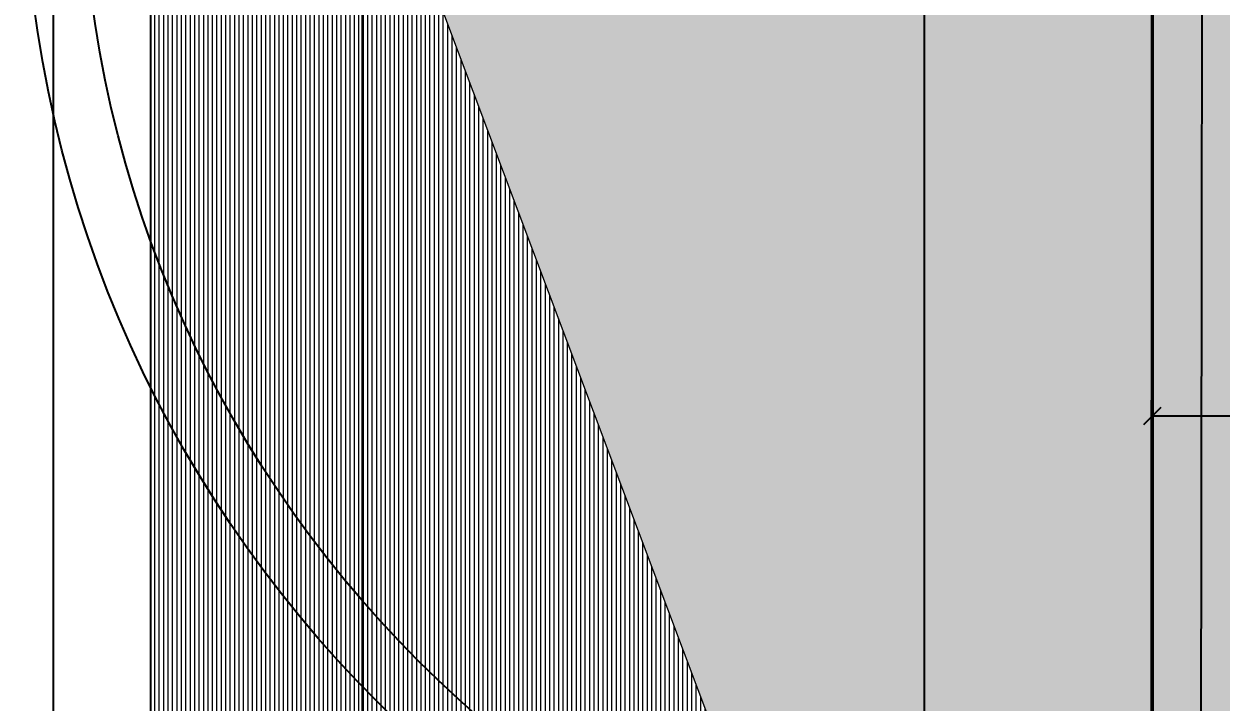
# Model space of a CAD drawing. Header units: metres. Extents: x -325 to 301, y -147 to 149.
# Drawn here: x 62.192 to 63.905, y 75.712 to 76.682 of the extents above; entities that cross this region are included whole.
import ezdxf

# ---------------------------------------------------------------- set-up
doc = ezdxf.new("R2010")
doc.units = ezdxf.units.M
doc.linetypes.add('ACAD_ISO03W100', pattern=[30, 12, -18])
doc.layers.get('Defpoints').update_dxf_attribs({"lineweight": 13})
doc.layers.add('-aux', color=50, linetype='Continuous', plot=False)
doc.layers.add('-AUX_MON', color=3, linetype='Continuous', plot=False)
doc.layers.add('0-TX-1_25', color=7, linetype='Continuous', true_color=0x3f4f7f)
doc.layers.add('02-L-Waterproofing Membrane', color=152, linetype='Continuous')
doc.layers.add('1-SECCIÓ', color=1, linetype='Continuous')
doc.layers.add('1-CM', color=7, linetype='Continuous', lineweight=0)
doc.layers.add('3-TR Seleccionat', color=44, linetype='Continuous', lineweight=0)
doc.layers.add('3-TR grava', color=7, linetype='Continuous', lineweight=5, true_color=0x666666)
doc.layers.add('3-TR tot_u', color=7, linetype='Continuous', lineweight=5, true_color=0x787878)
doc.styles.get("Standard").update_dxf_attribs({"font": 'arial.ttf'})
doc.dimstyles.new('ISO-25', dxfattribs={"dimtxt": 0.1, "dimasz": 0.1, "dimexe": 0.1, "dimexo": 0.1, "dimgap": 0.1, "dimtad": 1, "dimdec": 0, "dimlfac": 100, "dimzin": 9, "dimtxsty": 'Standard', "dimblk": 'OBLIQUE', "dimcen": 0.1, "dimadec": 0, "dimazin": 0, "dimtfac": 1, "dimtdec": 0, "dimtmove": 0, "dimatfit": 3, "dimldrblk": 'OBLIQUE', "dimfxl": 1, "dimarcsym": 0})

# ---------------------------------------------------------------- blocks, each defined once
blk = doc.blocks.new('_Oblique')
at = {"color": 0, "lineweight": -2}
blk.add_line((-0.499999999995058, -0.4999999998130015), (0.500000000028669, 0.500000000163238), dxfattribs=at)
blk = doc.blocks.new('*D2082')
at = {"layer": '0-TX-1_25', "color": 0, "lineweight": -2, "transparency": 16777216}
for p, q in [((63.80682549248802, 76.12098710127835), (63.80682549248802, 76.14598710127835)), ((64.23676273176608, 76.12098710127835), (64.23676273176608, 76.14598710127835)), ((64.23676273176608, 76.12098710127835), (63.80682549248802, 76.12098710127835))]:
    blk.add_line(p, q, dxfattribs=at)
at = {"layer": 'Defpoints', "color": 0, "transparency": 16777216}
for p in [(63.80682549248802, 76.12098710127835), (63.80682549248802, 76.12098710127835), (64.23676273176608, 76.12098627521601)]:
    blk.add_point(p, dxfattribs=at)
at = {"layer": '0-TX-1_25', "color": 0, "lineweight": -2, "transparency": 16777216, "xscale": 0.025, "yscale": 0.025, "zscale": 0.025, "rotation": 180}
blk.add_blockref('_Oblique', (63.80682549248802, 76.12098710127835), dxfattribs=at)
at = {"layer": '0-TX-1_25', "color": 0, "lineweight": -2, "transparency": 16777216, "xscale": 0.025, "yscale": 0.025, "zscale": 0.025}
blk.add_blockref('_Oblique', (64.23676273176608, 76.12098710127835), dxfattribs=at)
at = {"layer": '0-TX-1_25', "color": 0, "transparency": 16777216, "insert": (64.02179411212705, 76.1638690930928), "char_height": 0.035, "attachment_point": 5}
blk.add_mtext('43', dxfattribs=at)

msp = doc.modelspace()

# ---------------------------------------------------------------- hatches: boundary and pattern name
at = {"layer": '3-TR grava'}
h = msp.add_hatch(dxfattribs=at)
h.set_pattern_fill('GRAVEL', color=256, scale=0.002499999999999999, angle=-65.4594079214056)
h.set_pattern_definition([(162.5533795785944, (62.18200395850295, 81.40587621031517), (-0.7308664413105133, 0.2247454003224839), [0.008543035999999997, -0.8457620909891246]), (119.5103330785944, (62.17385391587575, 81.40843756350726), (0.3742512880765163, -0.6667924889896534), [0.01466011799999999, -1.451351222338099]), (67.05103917859438, (62.16663262968981, 81.42119577462093), (-0.3716630592082972, -0.8677521653213358), [0.010337038, -1.023368069852499]), (201.8142810785944, (62.14190582116905, 81.43713019617859), (1.181651354603073, 0.4697151542846622), [0.013350113, -1.321660935643449]), (227.3742462585944, (62.12951166892185, 81.43216930512222), (0.5612966858302837, 0.6053067655956635), [0.01309084249999999, -1.295995193633599]), (291.8142810785944, (62.12064644968856, 81.42253714477546), (-0.469715154284662, 1.181651354603073), [0.013350113, -1.321660935643449]), (332.2348325485944, (62.12560734074492, 81.41014299252825), (-0.9205000676641384, 0.487190799820997), [0.01765484149999999, -1.747827882856174]), (6.795920448594397, (62.1412294679435, 81.40191851280056), (1.455422802273856, 0.1758798357438445), [0.01666798799999999, -1.650131415047624]), (55.97015769859441, (62.15778035158337, 81.40389089099445), (0.5399387022612131, 0.8049723273507521), [0.01339532499999999, -1.3261386424678]), (109.7769503785944, (62.16527671357812, 81.41499222793391), (0.2323495932458333, -0.6617765230940462), [0.01529283199999999, -0.7493484237499997]), (156.9380298785944, (62.16010224268658, 81.42938303579838), (-0.9518899865877168, 0.403052978445805), [0.01977694799999999, -1.957919312804424]), (73.35466690859441, (62.16743839418382, 81.3796802252017), (0.1619655624356715, 0.5625907985248246), [0.00675011349999999, -0.668264145608599]), (106.0098264785944, (62.16937194899717, 81.38614751140102), (0.2273336257813093, -0.8036782145792247), [0.01284204949999999, -1.271365974925999]), (159.5405920785944, (62.16583007485642, 81.39849150397113), (-0.05776387016626404, -0.02637395122873604), [0.008980233499999985, -0.08082232771069987]), (137.7391825885944, (62.17091556269034, 81.40569984903021), (0.2473974964595234, -0.2360714483909447), [0.004836032999999992, -0.4787655592223494]), (226.3420015685945, (62.16733646999936, 81.40895210140499), (0.1469176592604953, 0.1368857238627072), [0.006839140499999997, -0.3351188247499998]), (325.5043486085944, (62.16261504103187, 81.40400415147546), (0.1946495940143111, -0.120543708048443), [0.01110799149999999, -0.3591574538227498]), (96.10564325859433, (62.17176988203116, 81.39771322656111), (-0.005015967701359904, -0.1419016915615013), [0.00803217849999999, -0.1927724529206998]), (310.9301324125944, (62.15203957828669, 81.44245514610142), (0.4370311227861184, -0.498516847976386), [0.01125219999999998, -1.113970666813473]), (4.886768018594401, (62.15941134350388, 81.43395398573459), (-0.7408983767459327, -0.05905798282647834), [0.009439973499999985, -0.9345553919549988]), (227.7391825885944, (62.18332265606441, 81.40298801680686), (0.236071448391113, 0.2473974964597082), [0.009672002499999995, -0.4739295897223497]), (278.1510517485945, (62.17681815131485, 81.39582983142486), (-0.09044790183450205, 0.6567605553424388), [0.0112522, -1.113970666813499]), (273.9845468585944, (62.1162259787836, 81.4261032963396), (-0.01634201581114443, 0.3415672532887591), [0.01085087999999998, -0.5316933578276491]), (229.3157326785944, (62.11697997877022, 81.41527864003928), (0.5035328153719132, 0.5789328146197839), [0.009091802999999996, -0.9000898345179996]), (1.342001568594393, (62.12582252541043, 81.37603642687647), (0.3415672532877387, 0.01634201583260717), [0.009672002499999995, -0.4739295897223497]), (311.8946167185944, (62.13549190430743, 81.37626294783851), (-0.5739168466802447, 0.6454345072093443), [0.0106445685, -1.053809399504999]), (3.984546858594393, (62.11289928930833, 81.40434072325793), (-0.3415672532888743, -0.01634201580877165), [0.005425439999999991, -0.5371187978276492]), (35.85052455259439, (62.12424008833671, 81.37950225908644), (0.204681529436305, 0.1632596750812058), [0.003237864999999998, -0.3205498741131499]), (100.5043486105944, (62.12686454233273, 81.38139859534954), (0.02135798351994012, -0.1996655617274969), [0.01309084249999999, -0.2487263647267249]), (120.5495980385944, (62.12447794559529, 81.39427006694423), (0.321503382482428, -0.5512647504169873), [0.01213167499999999, -1.201034121583424]), (238.2306596085944, (62.1574162927169, 81.40163049586488), (0.08915378909610928, 0.1105117726299222), [0.009158096999999995, -0.2197944089919999]), (287.6978186685944, (62.15259454439524, 81.39384451210414), (0.332829430610122, -1.034733695266432), [0.01598891899999997, -1.582900226625773]), (355.4859879785944, (62.15745511609745, 81.3786123260257), (-0.5098428960780156, 0.04643782207191866), [0.006537705999999996, -0.6472348079527496]), (24.54059207859439, (62.16397256197385, 81.37809778812797), (0.03138991893752502, 0.08413782139499214), [0.003809999999999998, -0.05968999999999997]), (54.7970292385944, (62.1256833826757, 81.39621656288442), (-0.2988512862779227, -0.4156731392452753), [0.008821673999999996, -0.8733485193299996]), (342.5533795785944, (62.13076887050966, 81.4034249079435), (0.7308664413097111, -0.224745400325036), [0.01708607199999999, -0.8372190549891245]), (294.5405920785944, (62.14706895576407, 81.39830220155932), (0.08413782139499214, -0.03138991893752502), [0.01650999999999999, -0.04698999999999998]), (259.8454385785944, (62.15392618308354, 81.3832835953161), (-0.1406075784639759, -0.7622563603398058), [0.01004023899999999, -0.9939829181034995]), (188.5951961785944, (62.15215604842831, 81.3734006365839), (-0.257429431892943, -0.04773193475317565), [0.009245726999999995, -0.4530412509692998]), (142.1865674385944, (62.14301414855589, 81.37201883821852), (-1.078743774950315, 0.8337740209468908), [0.01505362749999999, -1.490311610573449]), (109.9666708185944, (62.13112159307957, 81.38124811631828), (-0.2850974958072774, 0.7773042633900631), [0.01592573649999998, -1.576646161405998])])
h.paths.add_polyline_path([(63.60647349203255, 75.53142900225953, -1), (63.45647349203254, 75.53142900225953, -1)], flags=16)
h.paths.add_polyline_path([(63.80682710658834, 76.96107121132569), (62.69432465513653, 76.96107344903307), (63.26924760539571, 75.43107057036029), (63.80682416691303, 75.43107057036029)])
at = {"layer": '3-TR Seleccionat'}
h = msp.add_hatch(dxfattribs=at)
h.set_pattern_fill('ANSI31', color=256, scale=0.002, angle=225, style=0)
h.set_pattern_definition([(270, (-124.9199440648677, -3.885000344857403), (0.006350000000000001, -8.673617379884035e-19), [])])
h.paths.add_polyline_path([(65.35384833778278, 74.71103744439152), (65.35384833778278, 76.53453048936406), (64.90691454359427, 76.53804123698716), (64.90691454359427, 75.33107170768527), (64.90696963609611, 74.8810712326586), (62.60685945109244, 74.8810712326586), (62.60702472859793, 75.3310712324892), (63.3068239747786, 75.33107116470083), (62.62113165831443, 77.15585693399575), (62.37361428136984, 77.15760473356494), (62.37361428136984, 74.71103744439152)])
at = {"layer": '3-TR tot_u'}
h = msp.add_hatch(dxfattribs=at)
h.set_pattern_fill('AR-CONC', color=256, scale=0.0002499999999999997, angle=92.9928143935928)
h.set_pattern_definition([(142.9928143935928, (-123.3267220144058, -2.435000343739816), (0.00160133854976033, 0.04569209416202706), [0.004762499999999995, -0.05238749999999995]), (87.99281439359284, (-123.3267220144058, -2.435000343739816), (-0.04723904418761809, -0.01129264178091974), [0.003809999999999996, -0.04191014604249996]), (193.4442590935928, (-123.3265885697961, -2.431192681444466), (-0.04563770368725484, 0.03439945236275431), [0.004047502199999992, -0.04452256114999992]), (139.1770143935928, (-123.3394046927549, -2.435663419823041), (0.00695793884922797, 0.0682260934048176), [0.007143749999999992, -0.07858124999999991]), (189.6283720035927, (-123.3388248710781, -2.429977917407748), (-0.06487092434638955, 0.05604051034146583), [0.006071255784999993, -0.06678390203999993]), (84.17696556359282, (-123.3394046927549, -2.435663419823041), (-0.06487092434352237, 0.05604051034498883), [0.005714991767499994, -0.06286493297999993]), (113.9928143935928, (-123.3365655612092, -2.429156311627663), (0.02355245547627941, 0.03918673552424966), [0.004762499999999994, -0.05238749999999994]), (58.99281439359278, (-123.3365655612092, -2.429156311627663), (-0.04679086962607495, 0.01302528763197387), [0.003809999999999996, -0.04190999999999995]), (164.4442593935928, (-123.3346028565734, -2.425890750334747), (-0.02323841438272714, 0.05221202305941412), [0.004047502199999996, -0.04452248439999995]), (130.4928143935928, (-123.3267220144058, -2.435000343739816), (-0.02115024290892982, -0.0003325720948346777), [0, -0.04140199999999996, 0, -0.04254499999999996, 0, -0.04206874999999995]), (100.4928143935928, (-123.3267220144058, -2.435000343739816), (-0.02588315998721204, 0.01537450676871891), [0, -0.02425699999999997, 0, -0.04044949999999996, 0, -0.01603374999999999]), (60.4928143935928, (-123.325982684573, -2.449141530099112), (-0.0003395878614522781, 0.03392619092123889), [0, -0.01587499999999998, 0, -0.04952999999999995, 0, -0.06572249999999992]), (50.49281439359279, (-123.3256511465314, -2.455482869273684), (-0.008281435526141462, 0.03664990282591291), [0, -0.02063749999999996, 0, -0.03289299999999993, 0, -0.04667249999999992])])
h.paths.add_polyline_path([(64.90691454359427, 75.33107173343274), (64.23682397477859, 75.33107173343274), (64.23682897225231, 77.41102511453643), (63.80683348357402, 77.41102588700798), (63.80682448976842, 75.33107103595415), (62.60691454359427, 75.33107122907415), (62.60691454359427, 74.9810712360736), (64.90691454359427, 74.98107130044694)])

# ---------------------------------------------------------------- linework, layer by layer
at = {"layer": '-aux'}
msp.add_lwpolyline([(62.23447743480324, 3.456691224966903), (62.23447743480324, 133.4566912249669)], dxfattribs=at)
at = {"layer": '-AUX_MON'}
for radius in [1.727214042255667, 1.644287805263133]:
    msp.add_circle((63.91953845357284, 76.93327101431024), radius, dxfattribs=at)
at = {"layer": '0-TX-1_25'}
for points in [[(62.67657302690069, 74.98107123265856), (62.67657302690069, 78.26375005674326)], [(63.48036070917932, 78.16448129652379), (63.48036070917932, 75.53137838083228)], [(63.87580924791339, 74.91412308763017), (63.8802195630233, 78.16448129652152)]]:
    msp.add_lwpolyline(points, dxfattribs=at)
at = {"layer": '02-L-Waterproofing Membrane', "linetype": 'ACAD_ISO03W100', "ltscale": 0.002, "const_width": 0.005}
msp.add_lwpolyline([(62.60702472855525, 75.33107116470083), (63.80682397477418, 75.33106885945982), (63.80695687494939, 77.38104170085516)], dxfattribs=at)
at = {"layer": '1-CM'}
for points in [[(64.23682345978878, 77.41102552651968), (64.23682345978878, 75.33107175918022), (64.90691454359427, 75.33107170768527), (64.90691454359427, 74.98107130044694), (62.60691454359427, 74.98107130044694), (62.60691454359427, 75.33107116470083), (63.80682397477861, 75.33107116470083), (63.80682797111049, 77.41102547502473), (64.23682345978878, 77.41102552651968)], [(65.35384833778278, 76.53453048936407), (64.90691454359427, 76.53804123698716), (64.90691454359427, 75.33107170768527), (64.90691454359427, 74.98107123265856), (62.60680435859061, 74.98107123265856), (62.60702472859793, 75.3310712324892), (63.3068239747786, 75.33107116470083), (62.62113165831443, 77.15585693399575), (62.37361428136984, 77.15760473356495)]]:
    msp.add_lwpolyline(points, dxfattribs=at)
at = {"layer": '1-SECCIÓ'}
msp.add_lwpolyline([(62.37361428136984, 77.63726313508401), (62.37361428136984, 74.71103744439152)], dxfattribs=at)

# ---------------------------------------------------------------- dimensions: what is measured, and where the dimension line sits
at = {"layer": '0-TX-1_25'}
dim = msp.add_linear_dim(base=(63.80682549248802, 76.12098710127835), p1=(64.23676273176608, 76.12098627521601), p2=(63.80682549248802, 76.12098710127835), dimstyle='ISO-25', override={"dimtxt": 0.035, "dimasz": 0.025, "dimexe": 0.025, "dimexo": 0.025, "dimgap": 0.025, "dimblk1": 'Oblique', "dimblk2": 'Oblique', "dimsah": 1, "dimfxl": 0.1, "dimfxlon": 1, "dimarcsym": 1}, dxfattribs=at)
dim.commit()
dim.dimension.update_dxf_attribs({"geometry": '*D2082', "text_midpoint": (64.02179411212705, 76.1638690930928)})

doc.saveas('drawing.dxf')
